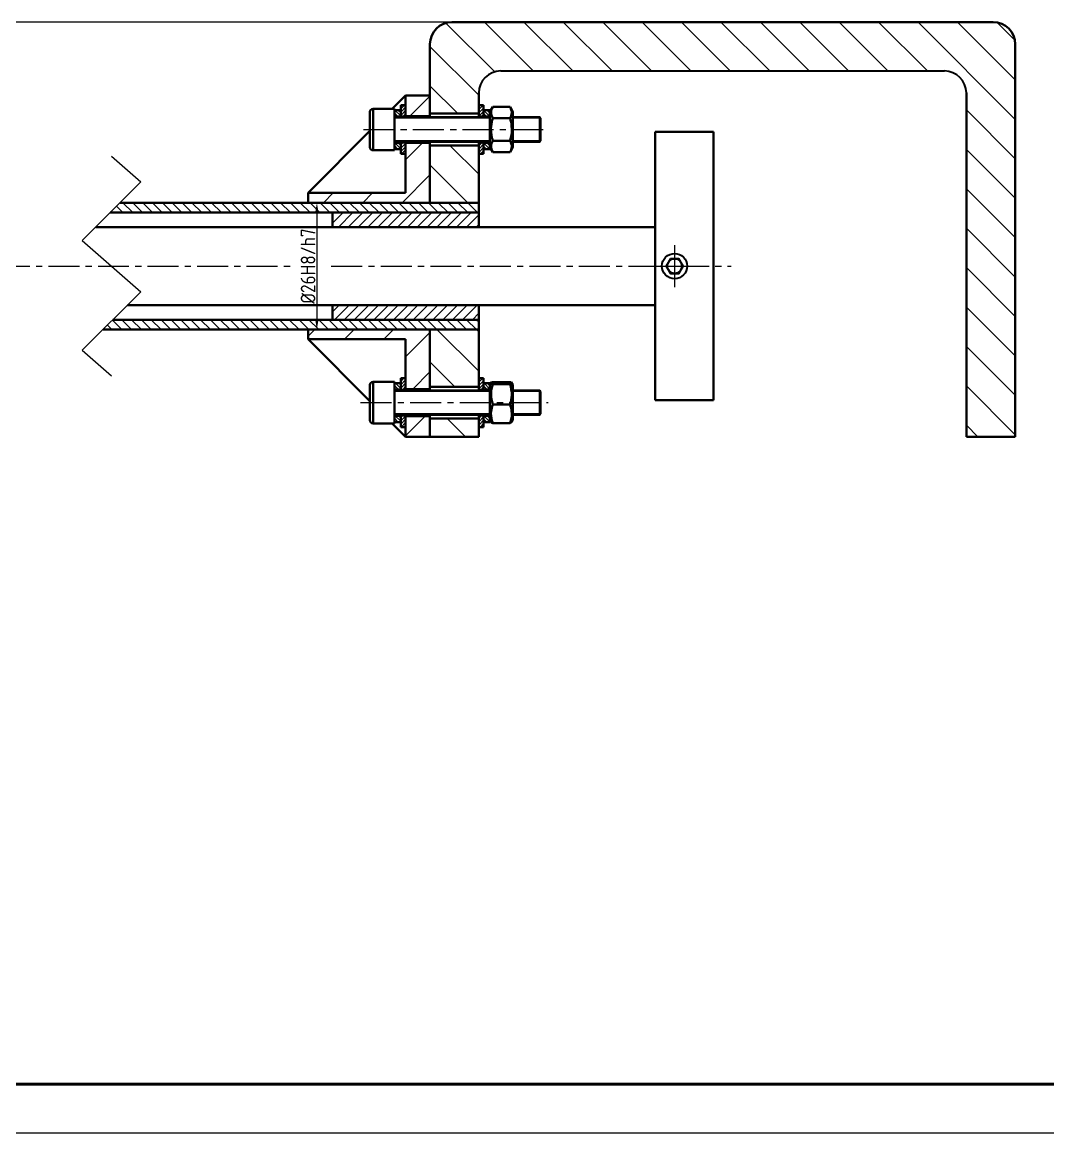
# Model space of a CAD drawing. Header units: millimetres. Extents: x -418 to 1730, y 105 to 1293.
# Drawn here: x 295.8 to 716.4, y 104.9 to 560.3 of the extents above; entities that cross this region are included whole.
import ezdxf

# ---------------------------------------------------------------- set-up
doc = ezdxf.new("R2010")
doc.units = ezdxf.units.MM
doc.linetypes.add('CENTER2', pattern=[28.575, 19.05, -3.175, 3.175, -3.175])
doc.linetypes.add('CENTERX2', pattern=[20.32, 12.7, -2.54, 2.54, -2.54])
for name, color, linetype, lineweight in [('剖面线层', 6, 'Continuous', 15), ('图形轮廓线', 7, 'Continuous', 35), ('图框线', 7, 'Continuous', 50), ('文字', 6, 'Continuous', 25), ('细实线', 6, 'Continuous', 25), ('轮廓实线层', 7, 'Continuous', 40)]:
    doc.layers.add(name, color=color, linetype=linetype, lineweight=lineweight)
doc.layers.add('细点画线', color=6, linetype='CENTER2')
doc.styles.get("Standard").update_dxf_attribs({"font": 'gbenor.shx', "bigfont": 'gbcbig.shx'})
doc.dimstyles.new('圆标注', dxfattribs={"dimtxt": 6, "dimasz": 4, "dimexe": 1.25, "dimexo": 0.625, "dimtad": 1, "dimlfac": 0.5, "dimdsep": 46, "dimtxsty": 'Standard', "dimcen": 2.5, "dimadec": 0, "dimazin": 0, "dimtfac": 1, "dimtmove": 0, "dimatfit": 3, "dimfxl": 1, "dimarcsym": 0})

# ---------------------------------------------------------------- blocks, each defined once
blk = doc.blocks.new('*D48')
at = {"layer": 'Defpoints', "color": 0, "transparency": 16777216}
for p in [(412.99, 486.34), (412.99, 434.34), (416.61, 434.34)]:
    blk.add_point(p, dxfattribs=at)
at = {"layer": '文字', "color": 0, "lineweight": -2, "transparency": 16777216}
for p, q in [((413.61, 486.34), (417.86, 486.34)), ((416.61, 482.34), (416.61, 438.34)), ((413.61, 434.34), (417.86, 434.34))]:
    blk.add_line(p, q, dxfattribs=at)
at = {"layer": '文字', "color": 0, "transparency": 16777216}
for points in [[(415.94, 482.34), (417.27, 482.34), (416.61, 486.34)], [(415.94, 438.34), (417.27, 438.34), (416.61, 434.34)]]:
    blk.add_solid(points, dxfattribs=at)
at = {"layer": '文字', "color": 0, "transparency": 16777216, "insert": (412.98, 460.34), "char_height": 6, "attachment_point": 5, "rotation": 90}
blk.add_mtext('%%C26H8/h7', dxfattribs=at)
blk = doc.blocks.new('*D55')
at = {"layer": 'Defpoints', "color": 0, "transparency": 16777216}
for p in [(630.95, 560.34), (-283.36, 342.34), (-110.52, 342.34)]:
    blk.add_point(p, dxfattribs=at)
at = {"layer": '文字', "color": 0, "lineweight": -2, "transparency": 16777216}
for p, q in [((630.33, 560.34), (-284.61, 560.34)), ((-283.36, 556.34), (-283.36, 346.34)), ((-111.15, 342.34), (-284.61, 342.34))]:
    blk.add_line(p, q, dxfattribs=at)
at = {"layer": '文字', "color": 0, "transparency": 16777216}
for points in [[(-284.03, 556.34), (-282.7, 556.34), (-283.36, 560.34)], [(-284.03, 346.34), (-282.7, 346.34), (-283.36, 342.34)]]:
    blk.add_solid(points, dxfattribs=at)
at = {"layer": '文字', "color": 0, "transparency": 16777216, "insert": (-286.99, 451.34), "char_height": 6, "attachment_point": 5, "rotation": 90}
blk.add_mtext('109', dxfattribs=at)

msp = doc.modelspace()

# ---------------------------------------------------------------- hatches: boundary and pattern name
at = {"layer": '剖面线层'}
h = msp.add_hatch(dxfattribs=at)
h.set_pattern_fill('ANSI31', color=256, scale=3.6, angle=90)
h.set_pattern_definition([(135, (-3212.364, -704.448), (-8.08223, -8.08223), [])])
h.paths.add_polyline_path([(673.989, 540.34, -0.4142136), (682.989, 531.34), (682.989, 390.34), (702.989, 390.34), (702.989, 551.34, 0.4142136), (693.989, 560.34), (471.989, 560.34, 0.4142136), (462.989, 551.34), (462.989, 522.84), (482.989, 522.84), (482.989, 531.34, -0.4142136), (491.989, 540.34)])
h.paths.add_polyline_path([(482.989, 486.34), (482.989, 509.84), (462.989, 509.84), (462.989, 486.34)], flags=17)
h.paths.add_polyline_path([(482.989, 410.84), (482.989, 434.34), (462.989, 434.34), (462.989, 410.84)], flags=17)
h.paths.add_polyline_path([(462.989, 397.84), (462.989, 390.34), (482.989, 390.34), (482.989, 397.84)], flags=17)
h = msp.add_hatch(dxfattribs=at)
h.set_pattern_fill('ANSI31', color=256, scale=3.6)
h.set_pattern_definition([(45, (-3212.364, -704.448), (-8.08223, 8.08223), [])])
h.paths.add_polyline_path([(462.989, 509.84), (462.989, 510.84), (452.989, 510.84), (452.989, 490.34), (412.988, 490.34), (412.988, 486.34), (462.989, 486.34)])
h.paths.add_polyline_path([(462.989, 434.34), (412.988, 434.34), (412.988, 430.34), (452.989, 430.34), (452.989, 409.84), (462.989, 409.84)])
h.paths.add_polyline_path([(462.989, 397.84), (462.989, 398.84), (452.989, 398.84), (452.989, 390.34), (462.989, 390.34)])
h.paths.add_polyline_path([(462.989, 530.34), (452.989, 530.34), (452.989, 521.84), (462.989, 521.84)])
h = msp.add_hatch(dxfattribs=at)
h.set_pattern_fill('ANSI31', color=256, scale=0.3, angle=90)
h.set_pattern_definition([(135, (-3212.3641, -704.4478), (-0.6735192, -0.6735192), [])])
h.paths.add_polyline_path([(487.589, 523.59), (487.589, 524.34), (484.988, 524.34), (484.988, 521.74), (487.589, 521.74)])
h.paths.add_polyline_path([(487.589, 510.94), (484.988, 510.94), (484.988, 508.34), (487.589, 508.34), (487.589, 509.09)])
h.paths.add_polyline_path([(450.988, 524.34), (448.388, 524.34), (448.388, 521.74), (450.988, 521.74)])
h.paths.add_polyline_path([(450.988, 510.94), (448.388, 510.94), (448.388, 508.34), (450.988, 508.34)])
h.paths.add_polyline_path([(487.589, 411.59), (487.589, 412.34), (484.988, 412.34), (484.988, 409.74), (487.589, 409.74)])
h.paths.add_polyline_path([(487.589, 398.94), (484.988, 398.94), (484.988, 396.34), (487.589, 396.34), (487.589, 397.09)])
h.paths.add_polyline_path([(450.988, 412.34), (448.388, 412.34), (448.388, 409.74), (450.988, 409.74)])
h.paths.add_polyline_path([(450.988, 398.94), (448.388, 398.94), (448.388, 396.34), (450.988, 396.34)])
h = msp.add_hatch(dxfattribs=at)
h.set_pattern_fill('ANSI31', color=256, scale=0.3)
h.set_pattern_definition([(45, (-3212.3641, -704.4478), (-0.6735192, 0.6735192), [])])
h.paths.add_polyline_path([(452.989, 526.34), (450.988, 526.34), (450.988, 521.64), (452.989, 521.64)])
h.paths.add_polyline_path([(452.989, 510.84), (452.989, 511.04), (450.988, 511.04), (450.988, 506.34), (452.989, 506.34)])
h.paths.add_polyline_path([(484.988, 526.34), (482.989, 526.34), (482.989, 521.64), (484.988, 521.64)])
h.paths.add_polyline_path([(484.988, 511.04), (482.989, 511.04), (482.989, 506.34), (484.988, 506.34)])
h.paths.add_polyline_path([(484.988, 414.34), (482.989, 414.34), (482.989, 410.84), (482.989, 409.64), (484.988, 409.64)])
h.paths.add_polyline_path([(484.988, 399.04), (482.989, 399.04), (482.989, 394.34), (484.988, 394.34)])
h.paths.add_polyline_path([(452.989, 414.34), (450.988, 414.34), (450.988, 409.64), (452.989, 409.64)])
h.paths.add_polyline_path([(452.989, 398.84), (452.989, 399.04), (450.988, 399.04), (450.988, 394.34), (452.989, 394.34)])
h = msp.add_hatch(dxfattribs=at)
h.set_pattern_fill('ANSI31', color=256, scale=0.9, angle=90)
h.set_pattern_definition([(135, (-3212.364, -704.4478), (-2.0205576, -2.0205576), [])])
h.paths.add_polyline_path([(275.881, 486.34), (136.48, 486.34), (136.48, 482.34), (271.881, 482.34)])
h.paths.add_polyline_path([(482.989, 486.34), (335.881, 486.34), (331.881, 482.34), (482.989, 482.34)])
h.paths.add_polyline_path([(482.989, 438.34), (332.931, 438.34), (328.931, 434.34), (482.989, 434.34)])
h.paths.add_polyline_path([(272.931, 438.34), (136.48, 438.34), (136.48, 434.34), (148.48, 434.34), (268.931, 434.34)])
h = msp.add_hatch(dxfattribs=at)
h.set_pattern_fill('ANSI31', color=256, scale=0.9)
h.set_pattern_definition([(45, (-3212.364, -704.4478), (-2.0205576, 2.0205576), [])])
h.paths.add_polyline_path([(422.988, 482.34), (422.988, 476.34), (482.989, 476.34), (482.989, 482.34)])
h.paths.add_polyline_path([(482.989, 444.34), (422.988, 444.34), (422.988, 438.34), (482.989, 438.34)])
h.paths.add_polyline_path([(140.48, 482.34), (140.48, 476.34), (200.48, 476.34), (200.48, 482.34)])
h.paths.add_polyline_path([(200.48, 438.34), (200.48, 444.34), (140.48, 444.34), (140.48, 438.34)])

# ---------------------------------------------------------------- linework, layer by layer
for p, q in [((487.589, 520.94), (448.388, 520.94)), ((508.389, 520.94), (496.988, 520.94)), ((487.589, 511.74), (448.388, 511.74)), ((508.389, 511.74), (496.988, 511.74)), ((332.406, 505.39), (344.406, 494.865)), ((344.406, 494.865), (320.406, 470.865)), ((320.406, 470.865), (344.406, 449.815)), ((344.406, 449.815), (320.406, 425.815)), ((320.406, 425.815), (332.406, 415.29)), ((487.589, 408.94), (448.388, 408.94)), ((508.389, 408.94), (496.988, 408.94)), ((487.589, 399.74), (448.388, 399.74)), ((508.389, 399.74), (496.988, 399.74))]:
    msp.add_line(p, q, dxfattribs=at)
at = {"layer": '图形轮廓线'}
for p, q in [((491.989, 540.34), (673.989, 540.34)), ((488.736, 411.911), (488.201, 412.709)), ((495.841, 411.911), (496.325, 412.709))]:
    msp.add_line(p, q, dxfattribs=at)
msp.add_lwpolyline([(561.58, 463.34), (559.848, 460.34), (561.58, 457.34), (565.044, 457.34), (566.777, 460.34), (565.044, 463.34)], close=True, dxfattribs=at)
for radius in [5.171, 3]:
    msp.add_circle((563.312, 460.34), radius, dxfattribs=at)
for centre, start, end in [((491.989, 531.34), 90, 180), ((673.989, 531.34), 0, 90)]:
    msp.add_arc(centre, 9, start, end, dxfattribs=at)
at = {"layer": '图框线'}
for p, q in [((-368.997, 124.923), (1241.774, 124.923)), ((521.774, 124.923), (569.774, 124.923)), ((617.774, 124.923), (681.774, 124.923))]:
    msp.add_line(p, q, dxfattribs=at)
at = {"layer": '文字', "linetype": 'CENTERX2'}
for p, q in [((184.607, 460.34), (407.249, 460.34)), ((422.505, 460.34), (586.497, 460.34))]:
    msp.add_line(p, q, dxfattribs=at)
at = {"layer": '细实线'}
msp.add_line((-418.226, 104.923), (1261.774, 104.923), dxfattribs=at)
at = {"layer": '细点画线', "linetype": 'CENTERX2'}
for p, q in [((435.707, 516.34), (510.573, 516.34)), ((434.559, 404.34), (511.416, 404.34))]:
    msp.add_line(p, q, dxfattribs=at)
at = {"layer": '细点画线'}
for p, q in [((563.312, 468.972), (563.312, 451.708)), ((555.312, 460.34), (571.561, 460.34))]:
    msp.add_line(p, q, dxfattribs=at)
at = {"layer": '轮廓实线层'}
for p, q in [((471.989, 560.34), (693.989, 560.34)), ((462.989, 551.34), (462.989, 521.34)), ((702.989, 551.34), (702.989, 390.34)), ((452.989, 530.34), (447.488, 524.84)), ((452.989, 530.34), (462.989, 530.34)), ((452.989, 530.34), (452.989, 521.84)), ((482.989, 531.34), (482.989, 521.34)), ((682.989, 390.34), (682.989, 531.34)), ((448.388, 524.84), (439.639, 524.84)), ((439.639, 524.84), (439.639, 507.84)), ((448.388, 524.84), (448.388, 507.84)), ((450.988, 524.34), (448.388, 524.34)), ((452.989, 526.34), (450.988, 526.34)), ((450.988, 521.64), (450.988, 526.34)), ((450.988, 521.74), (450.988, 524.34)), ((452.989, 521.64), (452.989, 526.34)), ((484.988, 526.34), (482.989, 526.34)), ((484.988, 521.64), (484.988, 526.34)), ((484.988, 521.74), (484.988, 524.34)), ((487.589, 524.34), (484.988, 524.34)), ((488.736, 525.578), (487.589, 523.59)), ((487.589, 523.59), (487.589, 524.34)), ((488.736, 525.578), (495.841, 525.578)), ((496.988, 523.59), (495.841, 525.578)), ((438.388, 509.09), (438.388, 523.59)), ((450.988, 521.74), (448.388, 521.74)), ((487.589, 521.34), (448.388, 521.34)), ((452.989, 521.64), (450.988, 521.64)), ((450.988, 521.34), (450.988, 521.64)), ((452.989, 521.84), (462.989, 521.84)), ((452.989, 521.34), (452.989, 521.64)), ((462.989, 522.84), (482.989, 522.84)), ((484.988, 521.64), (482.989, 521.64)), ((487.589, 521.74), (484.988, 521.74)), ((484.988, 521.34), (484.988, 521.64)), ((487.589, 509.09), (487.589, 523.59)), ((488.736, 520.959), (495.841, 520.959)), ((496.988, 509.09), (496.988, 523.59)), ((507.988, 521.34), (496.988, 521.34)), ((508.389, 520.94), (507.988, 521.34)), ((507.988, 511.34), (507.988, 521.34)), ((508.389, 520.94), (508.389, 511.74)), ((438.388, 515.74), (412.988, 490.34)), ((555.312, 515.34), (555.312, 405.34)), ((555.312, 515.34), (579.312, 515.34)), ((579.312, 515.34), (579.312, 405.34)), ((448.388, 511.34), (487.589, 511.34)), ((448.388, 510.94), (450.988, 510.94)), ((450.988, 511.04), (450.988, 511.34)), ((450.988, 511.04), (452.989, 511.04)), ((450.988, 506.34), (450.988, 511.04)), ((450.988, 508.34), (450.988, 510.94)), ((452.989, 511.04), (452.989, 511.34)), ((452.989, 506.34), (452.989, 511.04)), ((462.989, 510.84), (452.989, 510.84)), ((452.989, 510.84), (452.989, 490.34)), ((462.989, 511.34), (462.989, 510.84)), ((462.989, 510.84), (462.989, 486.34)), ((482.989, 511.34), (482.989, 486.34)), ((482.989, 511.04), (484.988, 511.04)), ((484.988, 511.04), (484.988, 511.34)), ((484.988, 506.34), (484.988, 511.04)), ((484.988, 510.94), (487.589, 510.94)), ((484.988, 508.34), (484.988, 510.94)), ((488.736, 511.721), (495.841, 511.721)), ((496.988, 511.34), (507.988, 511.34)), ((507.988, 511.34), (508.389, 511.74)), ((439.639, 507.84), (448.388, 507.84)), ((448.388, 508.34), (450.988, 508.34)), ((450.988, 506.34), (452.989, 506.34)), ((462.989, 509.84), (482.989, 509.84)), ((462.989, 486.34), (462.989, 509.84)), ((482.989, 506.34), (484.988, 506.34)), ((484.988, 508.34), (487.589, 508.34)), ((487.589, 509.09), (488.736, 507.102)), ((487.589, 508.34), (487.589, 509.09)), ((488.736, 507.102), (495.841, 507.102)), ((495.841, 507.102), (496.988, 509.09)), ((412.988, 490.34), (412.988, 486.34)), ((412.988, 490.34), (452.989, 490.34)), ((335.881, 486.34), (482.989, 486.34)), ((462.989, 486.34), (412.988, 486.34)), ((482.989, 486.34), (462.989, 486.34)), ((482.989, 486.34), (482.989, 482.34)), ((331.881, 482.34), (482.989, 482.34)), ((482.989, 482.34), (422.988, 482.34)), ((422.988, 482.34), (422.988, 476.34)), ((482.989, 482.34), (482.989, 476.34)), ((555.312, 476.34), (325.881, 476.34)), ((482.989, 476.34), (422.988, 476.34)), ((338.931, 444.34), (555.312, 444.34)), ((422.988, 444.34), (482.989, 444.34)), ((422.988, 444.34), (422.988, 438.34)), ((482.989, 444.34), (482.989, 438.34)), ((482.989, 438.34), (332.931, 438.34)), ((422.988, 438.34), (482.989, 438.34)), ((482.989, 438.34), (482.989, 434.34)), ((482.989, 434.34), (328.931, 434.34)), ((412.988, 434.34), (462.989, 434.34)), ((412.988, 434.34), (412.988, 430.34)), ((462.989, 434.34), (462.989, 409.84)), ((462.989, 434.34), (482.989, 434.34)), ((462.989, 410.84), (462.989, 434.34)), ((482.989, 434.34), (482.989, 410.84)), ((452.989, 430.34), (412.988, 430.34)), ((412.988, 430.34), (438.388, 404.94)), ((452.989, 430.34), (452.989, 409.84)), ((438.388, 397.09), (438.388, 411.59)), ((448.388, 412.84), (439.639, 412.84)), ((439.639, 412.84), (439.639, 395.84)), ((448.388, 412.84), (448.388, 395.84)), ((450.988, 412.34), (448.388, 412.34)), ((450.988, 409.64), (450.988, 414.34)), ((452.989, 414.34), (450.988, 414.34)), ((450.988, 409.74), (450.988, 412.34)), ((452.989, 409.64), (452.989, 414.34)), ((482.989, 410.84), (462.989, 410.84)), ((484.988, 414.34), (482.989, 414.34)), ((482.989, 409.64), (482.989, 414.34)), ((484.988, 409.64), (484.988, 414.34)), ((484.988, 409.74), (484.988, 412.34)), ((487.589, 412.34), (484.988, 412.34)), ((488.201, 412.709), (487.589, 411.59)), ((487.589, 411.59), (487.589, 412.34)), ((487.589, 397.09), (487.589, 411.59)), ((488.201, 412.709), (496.325, 412.709)), ((488.736, 411.911), (495.841, 411.911)), ((496.988, 411.59), (496.325, 412.709)), ((496.988, 397.09), (496.988, 411.59)), ((450.988, 409.74), (448.388, 409.74)), ((487.589, 409.34), (448.388, 409.34)), ((452.989, 409.64), (450.988, 409.64)), ((450.988, 409.34), (450.988, 409.64)), ((452.989, 409.84), (462.989, 409.84)), ((452.989, 409.34), (452.989, 409.64)), ((462.989, 409.84), (462.989, 409.34)), ((484.988, 409.64), (482.989, 409.64)), ((482.989, 409.34), (482.989, 409.64)), ((487.589, 409.74), (484.988, 409.74)), ((484.988, 409.34), (484.988, 409.64)), ((507.988, 409.34), (496.988, 409.34)), ((508.389, 408.94), (507.988, 409.34)), ((507.988, 399.34), (507.988, 409.34)), ((508.389, 408.94), (508.389, 399.74)), ((579.312, 405.34), (555.312, 405.34)), ((488.736, 403.542), (495.841, 403.542)), ((448.388, 399.34), (487.589, 399.34)), ((448.388, 398.94), (450.988, 398.94)), ((448.388, 396.34), (450.988, 396.34)), ((450.988, 399.04), (450.988, 399.34)), ((450.988, 399.04), (452.989, 399.04)), ((450.988, 394.34), (450.988, 399.04)), ((450.988, 396.34), (450.988, 398.94)), ((452.989, 399.04), (452.989, 399.34)), ((452.989, 394.34), (452.989, 399.04)), ((462.989, 398.84), (452.989, 398.84)), ((452.989, 398.84), (452.989, 390.34)), ((462.989, 399.34), (462.989, 398.84)), ((462.989, 398.84), (462.989, 390.34)), ((462.989, 397.84), (482.989, 397.84)), ((462.989, 390.34), (462.989, 397.84)), ((482.989, 399.04), (482.989, 399.34)), ((482.989, 399.04), (484.988, 399.04)), ((482.989, 394.34), (482.989, 399.04)), ((482.989, 397.84), (482.989, 390.34)), ((484.988, 399.04), (484.988, 399.34)), ((484.988, 394.34), (484.988, 399.04)), ((484.988, 398.94), (487.589, 398.94)), ((484.988, 396.34), (484.988, 398.94)), ((484.988, 396.34), (487.589, 396.34)), ((487.589, 397.09), (488.085, 396.31)), ((487.589, 396.34), (487.589, 397.09)), ((488.085, 396.31), (488.736, 395.971)), ((495.841, 395.971), (496.406, 396.311)), ((496.406, 396.311), (496.988, 397.09)), ((496.988, 399.34), (507.988, 399.34)), ((507.988, 399.34), (508.389, 399.74)), ((439.639, 395.84), (448.388, 395.84)), ((447.488, 395.84), (452.989, 390.34)), ((450.988, 394.34), (452.989, 394.34)), ((482.989, 394.34), (484.988, 394.34)), ((488.736, 395.971), (495.841, 395.971)), ((462.989, 390.34), (452.989, 390.34)), ((482.989, 390.34), (462.989, 390.34)), ((702.989, 390.34), (682.989, 390.34))]:
    msp.add_line(p, q, dxfattribs=at)
for centre, radius, start, end in [((471.989, 551.34), 9, 90, 180), ((693.989, 551.34), 9, 0, 90), ((439.638, 523.59), 1.25, 89.99656, 180.00208), ((439.638, 509.09), 1.25, 179.99792, 270.00344), ((439.638, 411.59), 1.25, 89.99656, 180.00208), ((439.638, 397.09), 1.25, 179.99792, 270.00344)]:
    msp.add_arc(centre, radius, start, end, dxfattribs=at)
for points, knots in [([(488.736, 520.959), (488.364, 521.786), (487.666, 523.34), (488.395, 524.865), (488.736, 525.578)], [0, 0, 0, 0, 0.5324484, 1, 1, 1, 1]), ([(495.841, 525.578), (496.213, 524.75), (496.911, 523.197), (496.182, 521.672), (495.841, 520.959)], [0, 0, 0, 0, 0.5324484, 1, 1, 1, 1]), ([(488.736, 511.721), (488.626, 512.124), (488.105, 514.042), (487.82, 517.227), (488.466, 519.858), (488.736, 520.959)], [0, 0, 0, 0, 0.1340922, 0.6378689, 1, 1, 1, 1]), ([(495.841, 520.959), (496.111, 519.858), (496.757, 517.227), (496.472, 514.042), (495.951, 512.124), (495.841, 511.721)], [0, 0, 0, 0, 0.3621311, 0.8659078, 1, 1, 1, 1]), ([(488.736, 507.102), (488.364, 507.93), (487.666, 509.483), (488.395, 511.008), (488.736, 511.721)], [0, 0, 0, 0, 0.53244774, 1, 1, 1, 1]), ([(495.841, 511.721), (496.213, 510.894), (496.911, 509.34), (496.182, 507.815), (495.841, 507.102)], [0, 0, 0, 0, 0.5324485, 1, 1, 1, 1]), ([(488.736, 403.542), (488.363, 405.038), (487.666, 407.836), (488.396, 410.617), (488.736, 411.911)], [0, 0, 0, 0, 0.5345335, 1, 1, 1, 1]), ([(495.841, 411.911), (496.214, 410.416), (496.911, 407.618), (496.181, 404.837), (495.841, 403.542)], [0, 0, 0, 0, 0.5345335, 1, 1, 1, 1]), ([(488.736, 395.971), (488.626, 396.301), (488.111, 397.852), (487.821, 400.503), (488.465, 402.643), (488.736, 403.542)], [0, 0, 0, 0, 0.1353202, 0.6367483, 1, 1, 1, 1]), ([(495.841, 403.542), (496.112, 402.643), (496.756, 400.503), (496.466, 397.852), (495.95, 396.301), (495.841, 395.971)], [0, 0, 0, 0, 0.3632517, 0.8646798, 1, 1, 1, 1])]:
    msp.add_open_spline(points, degree=3, knots=knots, dxfattribs=at)

# ---------------------------------------------------------------- dimensions: what is measured, and where the dimension line sits
at = {"layer": '文字'}
dim = msp.add_linear_dim(base=(-283.363, 342.34), p1=(630.95, 560.34), p2=(-110.52, 342.34), angle=90, dimstyle='圆标注', dxfattribs=at)
dim.commit()
dim.dimension.update_dxf_attribs({"geometry": '*D55', "text_midpoint": (-283.363, 451.34), "dimtype": 160})
dim = msp.add_linear_dim(base=(416.607, 434.34), p1=(412.988, 486.34), p2=(412.988, 434.34), angle=90, text='%%C<>H8/h7', dimstyle='圆标注', dxfattribs=at)
dim.commit()
dim.dimension.update_dxf_attribs({"geometry": '*D48', "text_midpoint": (416.607, 460.34), "dimtype": 160})

doc.saveas('drawing.dxf')
